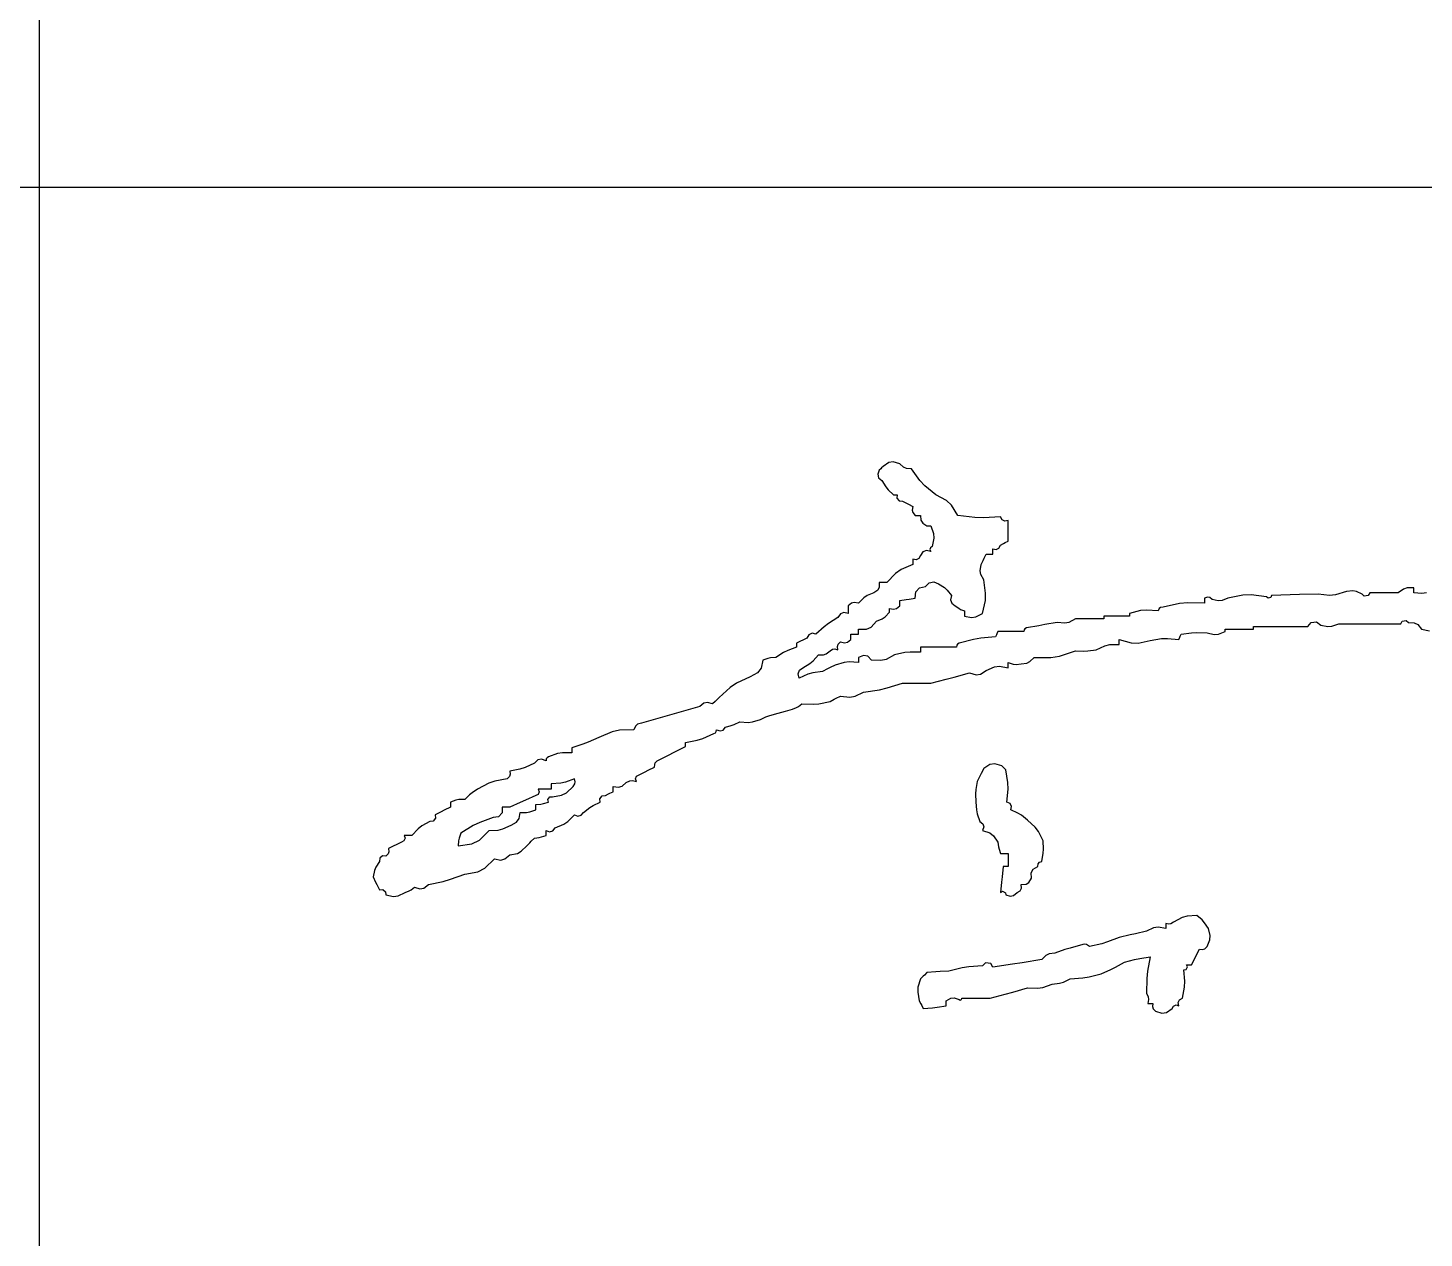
# Paper-space layout 'Layout1' of a CAD drawing. Extents: x 52 to 242751, y 71 to 90516.
# Drawn here: x 56761 to 57726, y 62485 to 63321 of the extents above; entities that cross this region are included whole.
import ezdxf

# ---------------------------------------------------------------- set-up
doc = ezdxf.new("R2010")
doc.units = 0
doc.header["$LTSCALE"] = 10
doc.header["$MEASUREMENT"] = 0
doc.layers.get('0').update_dxf_attribs({"linetype": 'CONTINUOUS'})
doc.layers.add('PUB_TITLE', color=4, linetype='CONTINUOUS')

# ---------------------------------------------------------------- blocks, each defined once
blk = doc.blocks.new('黄履优')
for p, q in [((0.415089, 0.544283), (0.414139, 0.541703)), ((0.414139, 0.541703), (0.414704, 0.539445)), ((0.416089, 0.545283), (0.415089, 0.544283)), ((0.416589, 0.545783), (0.416089, 0.545283)), ((0.417589, 0.546783), (0.416589, 0.545783)), ((0.421258, 0.549186), (0.417589, 0.546783)), ((0.424204, 0.549639), (0.421258, 0.549186)), ((0.428425, 0.548451), (0.424204, 0.549639)), ((0.430845, 0.546232), (0.428425, 0.548451)), ((0.432657, 0.545426), (0.430845, 0.546232)), ((0.435926, 0.545116), (0.432657, 0.545426)), ((0.441301, 0.537653), (0.435926, 0.545116)), ((0.414704, 0.539445), (0.416756, 0.537615)), ((0.416756, 0.537615), (0.419296, 0.533615)), ((0.419296, 0.533615), (0.420839, 0.531728)), ((0.444585, 0.534196), (0.441301, 0.537653)), ((0.451763, 0.528446), (0.444585, 0.534196)), ((0.420839, 0.531728), (0.424257, 0.528446)), ((0.424257, 0.528446), (0.425258, 0.528446)), ((0.425258, 0.528446), (0.425758, 0.528446)), ((0.425758, 0.528446), (0.426758, 0.528446)), ((0.426758, 0.528446), (0.426507, 0.526326)), ((0.426507, 0.526326), (0.427968, 0.524499)), ((0.427968, 0.524499), (0.430092, 0.524279)), ((0.430092, 0.524279), (0.432759, 0.522945)), ((0.432759, 0.522945), (0.434093, 0.522278)), ((0.458597, 0.524721), (0.451763, 0.528446)), ((0.461801, 0.521706), (0.458597, 0.524721)), ((0.434093, 0.522278), (0.43676, 0.520945)), ((0.43676, 0.520945), (0.436369, 0.518549)), ((0.436369, 0.518549), (0.43683, 0.516938)), ((0.43683, 0.516938), (0.438427, 0.51511)), ((0.438427, 0.51511), (0.439761, 0.51511)), ((0.439761, 0.51511), (0.440427, 0.51511)), ((0.440427, 0.51511), (0.441761, 0.51511)), ((0.441761, 0.51511), (0.442044, 0.511977)), ((0.465933, 0.51511), (0.461801, 0.521706)), ((0.476864, 0.513816), (0.465933, 0.51511)), ((0.482449, 0.513646), (0.476864, 0.513816)), ((0.493439, 0.514277), (0.482449, 0.513646)), ((0.494455, 0.512284), (0.493439, 0.514277)), ((0.442044, 0.511977), (0.443237, 0.510069)), ((0.443237, 0.510069), (0.445929, 0.508442)), ((0.445929, 0.508442), (0.446929, 0.508442)), ((0.446929, 0.508442), (0.447429, 0.508442)), ((0.447429, 0.508442), (0.448429, 0.508442)), ((0.448429, 0.508442), (0.450174, 0.50339)), ((0.496236, 0.511393), (0.494455, 0.512284)), ((0.49844, 0.511776), (0.496236, 0.511393)), ((0.49844, 0.506442), (0.49844, 0.511776)), ((0.49844, 0.503774), (0.49844, 0.506442)), ((0.450365, 0.500336), (0.449263, 0.495106)), ((0.450174, 0.50339), (0.450365, 0.500336)), ((0.492423, 0.493947), (0.493439, 0.495939)), ((0.493439, 0.495939), (0.495377, 0.497056)), ((0.495377, 0.497056), (0.496384, 0.49756)), ((0.496384, 0.49756), (0.49844, 0.49844)), ((0.49844, 0.49844), (0.49844, 0.503774)), ((0.438976, 0.486467), (0.43676, 0.486771)), ((0.43676, 0.486771), (0.43676, 0.485437)), ((0.440675, 0.487316), (0.438976, 0.486467)), ((0.441761, 0.489271), (0.440675, 0.487316)), ((0.443385, 0.491612), (0.441761, 0.489271)), ((0.445667, 0.492467), (0.443385, 0.491612)), ((0.448429, 0.491772), (0.445667, 0.492467)), ((0.448203, 0.49423), (0.447906, 0.493043)), ((0.447906, 0.493043), (0.448429, 0.491772)), ((0.449263, 0.495106), (0.448203, 0.49423)), ((0.48227, 0.486104), (0.482937, 0.487437)), ((0.482937, 0.487437), (0.48427, 0.490105)), ((0.48427, 0.490105), (0.485937, 0.490105)), ((0.485937, 0.490105), (0.486771, 0.490105)), ((0.486771, 0.490105), (0.488438, 0.490105)), ((0.488438, 0.492105), (0.488438, 0.493439)), ((0.488438, 0.493439), (0.490641, 0.493056)), ((0.488438, 0.491438), (0.488438, 0.492105)), ((0.488438, 0.490105), (0.488438, 0.491438)), ((0.490641, 0.493056), (0.492423, 0.493947)), ((0.429314, 0.48015), (0.425727, 0.477639)), ((0.43676, 0.483437), (0.429314, 0.48015)), ((0.43676, 0.485437), (0.43676, 0.48477)), ((0.43676, 0.48477), (0.43676, 0.483437)), ((0.480304, 0.47943), (0.480936, 0.483437)), ((0.480706, 0.477019), (0.480304, 0.47943)), ((0.480936, 0.483437), (0.48227, 0.486104)), ((0.415128, 0.468786), (0.414163, 0.466857)), ((0.417089, 0.471767), (0.415089, 0.471767)), ((0.415089, 0.471767), (0.415128, 0.468786)), ((0.418089, 0.471767), (0.417089, 0.471767)), ((0.42009, 0.471767), (0.418089, 0.471767)), ((0.425727, 0.477639), (0.42009, 0.471767)), ((0.441185, 0.468357), (0.445095, 0.469267)), ((0.445095, 0.469267), (0.447472, 0.471698)), ((0.447472, 0.471698), (0.450301, 0.472264)), ((0.450301, 0.472264), (0.45343, 0.470934)), ((0.45343, 0.470934), (0.457214, 0.468524)), ((0.482603, 0.473434), (0.480706, 0.477019)), ((0.48385, 0.46485), (0.482603, 0.473434)), ((0.405116, 0.461867), (0.401753, 0.458431)), ((0.407289, 0.463316), (0.405116, 0.461867)), ((0.411755, 0.465099), (0.407289, 0.463316)), ((0.414163, 0.466857), (0.411755, 0.465099)), ((0.428425, 0.460098), (0.432426, 0.460765)), ((0.428425, 0.458765), (0.428425, 0.460098)), ((0.432426, 0.460765), (0.434426, 0.461099)), ((0.434426, 0.461099), (0.438427, 0.461765)), ((0.438427, 0.461765), (0.438872, 0.465755)), ((0.438872, 0.465755), (0.441185, 0.468357)), ((0.457214, 0.468524), (0.458972, 0.466942)), ((0.458972, 0.466942), (0.461765, 0.463432)), ((0.461765, 0.463432), (0.46107, 0.46067)), ((0.46107, 0.46067), (0.461925, 0.458388)), ((0.48177, 0.451763), (0.483672, 0.460227)), ((0.483672, 0.460227), (0.48385, 0.46485)), ((0.627073, 0.462359), (0.625134, 0.461765)), ((0.625134, 0.461765), (0.625134, 0.460432)), ((0.625134, 0.460432), (0.625134, 0.459765)), ((0.625134, 0.459765), (0.625134, 0.458431)), ((0.628493, 0.462122), (0.627073, 0.462359)), ((0.630135, 0.460932), (0.628493, 0.462122)), ((0.634046, 0.460027), (0.630135, 0.460932)), ((0.636429, 0.460226), (0.634046, 0.460027)), ((0.640137, 0.461765), (0.636429, 0.460226)), ((0.649952, 0.463721), (0.640137, 0.461765)), ((0.655219, 0.463897), (0.649952, 0.463721)), ((0.665142, 0.462599), (0.655219, 0.463897)), ((0.66617, 0.461686), (0.665142, 0.462599)), ((0.667999, 0.462143), (0.66617, 0.461686)), ((0.668476, 0.463432), (0.667999, 0.462143)), ((0.680476, 0.463841), (0.668476, 0.463432)), ((0.686478, 0.464007), (0.680476, 0.463841)), ((0.698483, 0.464266), (0.686478, 0.464007)), ((0.705808, 0.463506), (0.698483, 0.464266)), ((0.709751, 0.463865), (0.705808, 0.463506)), ((0.71682, 0.465933), (0.709751, 0.463865)), ((0.720836, 0.466497), (0.71682, 0.465933)), ((0.723206, 0.466102), (0.720836, 0.466497)), ((0.726822, 0.464266), (0.723206, 0.466102)), ((0.728307, 0.462885), (0.726822, 0.464266)), ((0.730866, 0.463311), (0.728307, 0.462885)), ((0.731823, 0.465099), (0.730866, 0.463311)), ((0.739158, 0.465099), (0.731823, 0.465099)), ((0.742825, 0.465099), (0.739158, 0.465099)), ((0.75016, 0.465099), (0.742825, 0.465099)), ((0.753588, 0.467556), (0.75016, 0.465099)), ((0.755946, 0.468342), (0.753588, 0.467556)), ((0.760162, 0.468433), (0.755946, 0.468342)), ((0.760162, 0.4671), (0.760162, 0.468433)), ((0.760162, 0.466433), (0.760162, 0.4671)), ((0.760162, 0.465099), (0.760162, 0.466433)), ((0.76553, 0.464792), (0.760162, 0.465099)), ((0.768372, 0.465147), (0.76553, 0.464792)), ((0.39004, 0.451603), (0.388416, 0.449263)), ((0.392322, 0.452459), (0.39004, 0.451603)), ((0.395084, 0.451763), (0.392322, 0.452459)), ((0.397216, 0.458501), (0.395084, 0.456764)), ((0.395084, 0.456764), (0.395084, 0.454764)), ((0.395084, 0.454764), (0.395084, 0.453764)), ((0.395084, 0.453764), (0.395084, 0.451763)), ((0.399055, 0.458961), (0.397216, 0.458501)), ((0.401753, 0.458431), (0.399055, 0.458961)), ((0.418897, 0.449701), (0.421757, 0.452597)), ((0.421757, 0.454097), (0.421757, 0.455097)), ((0.421757, 0.455097), (0.424455, 0.454568)), ((0.421757, 0.453597), (0.421757, 0.454097)), ((0.421757, 0.452597), (0.421757, 0.453597)), ((0.424455, 0.454568), (0.426294, 0.455028)), ((0.426294, 0.455028), (0.428425, 0.456764)), ((0.428425, 0.458098), (0.428425, 0.458765)), ((0.428425, 0.456764), (0.428425, 0.458098)), ((0.461925, 0.458388), (0.464266, 0.456764)), ((0.464266, 0.456764), (0.466426, 0.455164)), ((0.466426, 0.455164), (0.467625, 0.454479)), ((0.467625, 0.454479), (0.4701, 0.45343)), ((0.4701, 0.45343), (0.4701, 0.452097)), ((0.4701, 0.452097), (0.4701, 0.45143)), ((0.4701, 0.45143), (0.4701, 0.450096)), ((0.477523, 0.449715), (0.48177, 0.451763)), ((0.583911, 0.453643), (0.57679, 0.451763)), ((0.57679, 0.451763), (0.57679, 0.451096)), ((0.57679, 0.451096), (0.57679, 0.450763)), ((0.57679, 0.450763), (0.57679, 0.450096)), ((0.587784, 0.453995), (0.583911, 0.453643)), ((0.595127, 0.45343), (0.587784, 0.453995)), ((0.595878, 0.454919), (0.595127, 0.45343)), ((0.596822, 0.455627), (0.595878, 0.454919)), ((0.598461, 0.455931), (0.596822, 0.455627)), ((0.608937, 0.458188), (0.598461, 0.455931)), ((0.614421, 0.458702), (0.608937, 0.458188)), ((0.625134, 0.458431), (0.614421, 0.458702)), ((0.379568, 0.44318), (0.374247, 0.438427)), ((0.382435, 0.445372), (0.379568, 0.44318)), ((0.388416, 0.449263), (0.382435, 0.445372)), ((0.401753, 0.440427), (0.401753, 0.441761)), ((0.401753, 0.441761), (0.406829, 0.441637)), ((0.406829, 0.441637), (0.41001, 0.443)), ((0.41001, 0.443), (0.413422, 0.446762)), ((0.413422, 0.446762), (0.417121, 0.448458)), ((0.417121, 0.448458), (0.418897, 0.449701)), ((0.4701, 0.450096), (0.474751, 0.449319)), ((0.474751, 0.449319), (0.477523, 0.449715)), ((0.509071, 0.441988), (0.508603, 0.441285)), ((0.510109, 0.442595), (0.509071, 0.441988)), ((0.518111, 0.443928), (0.510109, 0.442595)), ((0.522112, 0.444595), (0.518111, 0.443928)), ((0.530113, 0.445929), (0.522112, 0.444595)), ((0.534867, 0.445495), (0.530113, 0.445929)), ((0.537624, 0.446086), (0.534867, 0.445495)), ((0.541782, 0.448429), (0.537624, 0.446086)), ((0.549117, 0.448429), (0.541782, 0.448429)), ((0.552785, 0.448429), (0.549117, 0.448429)), ((0.56012, 0.448429), (0.552785, 0.448429)), ((0.566788, 0.450096), (0.56012, 0.450096)), ((0.56012, 0.450096), (0.56012, 0.449429)), ((0.56012, 0.449429), (0.56012, 0.449096)), ((0.56012, 0.449096), (0.56012, 0.448429)), ((0.570122, 0.450096), (0.566788, 0.450096)), ((0.57679, 0.450096), (0.570122, 0.450096)), ((0.63847, 0.441094), (0.63847, 0.441761)), ((0.63847, 0.441761), (0.645805, 0.441761)), ((0.645805, 0.441761), (0.649472, 0.441761)), ((0.649472, 0.441761), (0.656807, 0.441761)), ((0.656807, 0.442761), (0.656807, 0.443428)), ((0.656807, 0.443428), (0.67081, 0.443428)), ((0.656807, 0.442428), (0.656807, 0.442761)), ((0.656807, 0.441761), (0.656807, 0.442428)), ((0.67081, 0.443428), (0.677811, 0.443428)), ((0.677811, 0.443428), (0.691814, 0.443428)), ((0.691814, 0.443428), (0.693985, 0.445981)), ((0.693985, 0.445981), (0.697517, 0.446334)), ((0.697517, 0.446334), (0.70015, 0.444262)), ((0.70015, 0.444262), (0.704736, 0.443332)), ((0.704736, 0.443332), (0.707411, 0.443523)), ((0.707411, 0.443523), (0.711819, 0.445095)), ((0.711819, 0.445095), (0.727822, 0.445095)), ((0.727822, 0.445095), (0.735824, 0.445095)), ((0.735824, 0.445095), (0.751827, 0.445095)), ((0.751827, 0.445095), (0.752806, 0.446871)), ((0.752806, 0.446871), (0.755327, 0.447292)), ((0.755327, 0.447292), (0.756828, 0.445929)), ((0.756828, 0.445929), (0.760555, 0.445838)), ((0.760555, 0.445838), (0.762855, 0.444688)), ((0.762855, 0.444688), (0.765163, 0.441761)), ((0.765163, 0.441761), (0.770434, 0.4407)), ((0.364411, 0.433926), (0.361744, 0.432592)), ((0.365745, 0.434593), (0.364411, 0.433926)), ((0.368412, 0.435926), (0.365745, 0.434593)), ((0.369696, 0.438117), (0.368412, 0.435926)), ((0.371775, 0.439008), (0.369696, 0.438117)), ((0.374247, 0.438427), (0.371775, 0.439008)), ((0.388636, 0.431893), (0.390083, 0.433426)), ((0.390083, 0.433426), (0.392781, 0.432897)), ((0.392781, 0.432897), (0.39462, 0.433356)), ((0.39462, 0.433356), (0.396751, 0.435093)), ((0.396751, 0.437093), (0.396751, 0.438427)), ((0.396751, 0.438427), (0.398752, 0.438427)), ((0.396751, 0.436427), (0.396751, 0.437093)), ((0.396751, 0.435093), (0.396751, 0.436427)), ((0.398752, 0.438427), (0.399752, 0.438427)), ((0.399752, 0.438427), (0.401753, 0.438427)), ((0.401753, 0.439761), (0.401753, 0.440427)), ((0.401753, 0.438427), (0.401753, 0.439761)), ((0.475951, 0.434952), (0.466766, 0.432592)), ((0.480671, 0.435795), (0.475951, 0.434952)), ((0.490105, 0.43676), (0.480671, 0.435795)), ((0.490772, 0.438094), (0.490105, 0.43676)), ((0.491105, 0.43876), (0.490772, 0.438094)), ((0.491772, 0.440094), (0.491105, 0.43876)), ((0.49844, 0.440094), (0.491772, 0.440094)), ((0.501774, 0.440094), (0.49844, 0.440094)), ((0.508442, 0.440094), (0.501774, 0.440094)), ((0.508603, 0.441285), (0.508442, 0.440094)), ((0.570122, 0.433759), (0.570122, 0.435093)), ((0.570122, 0.435093), (0.577815, 0.432866)), ((0.570122, 0.433093), (0.570122, 0.433759)), ((0.570122, 0.431759), (0.570122, 0.433093)), ((0.577815, 0.432866), (0.582275, 0.43268)), ((0.582275, 0.43268), (0.590126, 0.434259)), ((0.590126, 0.434259), (0.597349, 0.43558)), ((0.597349, 0.43558), (0.601151, 0.435752)), ((0.601151, 0.435752), (0.608463, 0.435093)), ((0.608463, 0.435093), (0.60913, 0.436427)), ((0.60913, 0.436427), (0.609464, 0.437093)), ((0.609464, 0.437093), (0.61013, 0.438427)), ((0.61013, 0.438427), (0.61674, 0.439369)), ((0.61674, 0.439369), (0.62013, 0.439539)), ((0.62013, 0.439539), (0.626801, 0.439261)), ((0.626801, 0.439261), (0.631389, 0.438342)), ((0.631389, 0.438342), (0.634059, 0.438532)), ((0.634059, 0.438532), (0.63847, 0.440094)), ((0.63847, 0.440761), (0.63847, 0.441094)), ((0.63847, 0.440094), (0.63847, 0.440761)), ((0.353429, 0.426642), (0.348408, 0.423424)), ((0.356156, 0.428006), (0.353429, 0.426642)), ((0.361744, 0.430092), (0.356156, 0.428006)), ((0.361744, 0.432592), (0.361744, 0.431592)), ((0.361744, 0.431592), (0.361744, 0.431092)), ((0.361744, 0.431092), (0.361744, 0.430092)), ((0.372453, 0.421199), (0.375914, 0.425091)), ((0.375914, 0.425091), (0.379077, 0.425089)), ((0.379077, 0.425089), (0.380886, 0.425692)), ((0.380886, 0.425692), (0.383415, 0.427591)), ((0.383415, 0.427591), (0.385057, 0.428782)), ((0.385057, 0.428782), (0.386477, 0.429018)), ((0.386477, 0.429018), (0.388416, 0.428425)), ((0.388178, 0.43052), (0.388636, 0.431893)), ((0.388416, 0.428425), (0.388178, 0.43052)), ((0.404891, 0.424732), (0.401753, 0.423424)), ((0.407694, 0.424171), (0.404891, 0.424732)), ((0.410088, 0.421757), (0.407694, 0.424171)), ((0.425091, 0.425091), (0.419704, 0.422128)), ((0.431632, 0.426549), (0.425091, 0.425091)), ((0.435061, 0.426891), (0.431632, 0.426549)), ((0.441761, 0.426758), (0.435061, 0.426891)), ((0.451096, 0.430092), (0.441761, 0.430092)), ((0.441761, 0.430092), (0.441761, 0.428758)), ((0.441761, 0.428758), (0.441761, 0.428091)), ((0.441761, 0.428091), (0.441761, 0.426758)), ((0.455764, 0.430092), (0.451096, 0.430092)), ((0.465099, 0.430092), (0.455764, 0.430092)), ((0.46526, 0.431283), (0.465099, 0.430092)), ((0.465729, 0.431986), (0.46526, 0.431283)), ((0.466766, 0.432592), (0.465729, 0.431986)), ((0.525908, 0.423471), (0.531485, 0.424342)), ((0.531485, 0.424342), (0.541782, 0.427591)), ((0.541782, 0.427591), (0.547125, 0.427431)), ((0.547125, 0.427431), (0.549838, 0.427601)), ((0.549838, 0.427601), (0.555119, 0.428425)), ((0.555119, 0.428425), (0.560709, 0.430984)), ((0.560709, 0.430984), (0.563974, 0.431709)), ((0.563974, 0.431709), (0.570122, 0.431759)), ((0.338904, 0.416415), (0.336601, 0.413421)), ((0.340073, 0.421757), (0.338904, 0.416415)), ((0.343305, 0.422813), (0.340073, 0.421757)), ((0.345018, 0.423156), (0.343305, 0.422813)), ((0.348408, 0.423424), (0.345018, 0.423156)), ((0.362715, 0.41285), (0.363571, 0.415132)), ((0.363571, 0.415132), (0.365912, 0.416756)), ((0.365912, 0.416756), (0.370363, 0.419458)), ((0.370363, 0.419458), (0.372453, 0.421199)), ((0.381696, 0.416023), (0.378414, 0.414255)), ((0.383366, 0.416858), (0.381696, 0.416023)), ((0.386749, 0.418423), (0.383366, 0.416858)), ((0.392533, 0.420159), (0.386749, 0.418423)), ((0.395729, 0.420514), (0.392533, 0.420159)), ((0.401753, 0.42009), (0.395729, 0.420514)), ((0.401753, 0.423424), (0.401753, 0.42209)), ((0.401753, 0.42209), (0.401753, 0.421423)), ((0.401753, 0.421423), (0.401753, 0.42009)), ((0.416222, 0.421355), (0.410088, 0.421757)), ((0.419704, 0.422128), (0.416222, 0.421355)), ((0.480622, 0.412655), (0.48427, 0.415089)), ((0.48427, 0.415089), (0.48947, 0.41744)), ((0.48947, 0.41744), (0.492836, 0.417836)), ((0.492836, 0.417836), (0.49844, 0.416756)), ((0.49844, 0.418756), (0.49844, 0.42009)), ((0.49844, 0.42009), (0.501646, 0.419115)), ((0.49844, 0.418089), (0.49844, 0.418756)), ((0.49844, 0.416756), (0.49844, 0.418089)), ((0.501646, 0.419115), (0.50344, 0.418936)), ((0.50344, 0.418936), (0.506775, 0.419256)), ((0.506775, 0.419256), (0.51046, 0.419819)), ((0.51046, 0.419819), (0.512449, 0.420814)), ((0.512449, 0.420814), (0.51511, 0.423424)), ((0.51511, 0.423424), (0.525908, 0.423471)), ((0.323035, 0.406828), (0.318859, 0.404043)), ((0.331738, 0.410921), (0.323035, 0.406828)), ((0.336601, 0.413421), (0.331738, 0.410921)), ((0.363411, 0.410088), (0.362715, 0.41285)), ((0.369136, 0.412541), (0.363411, 0.410088)), ((0.372244, 0.413404), (0.369136, 0.412541)), ((0.378414, 0.414255), (0.372244, 0.413404)), ((0.420287, 0.403695), (0.430092, 0.406754)), ((0.430092, 0.406754), (0.437427, 0.406754)), ((0.437427, 0.406754), (0.441094, 0.406754)), ((0.441094, 0.406754), (0.448429, 0.406754)), ((0.448429, 0.406754), (0.458453, 0.409338)), ((0.458453, 0.409338), (0.463455, 0.410672)), ((0.463455, 0.410672), (0.473434, 0.413422)), ((0.473434, 0.413422), (0.477645, 0.412197)), ((0.477645, 0.412197), (0.480622, 0.412655)), ((0.311733, 0.397585), (0.310066, 0.395918)), ((0.318859, 0.404043), (0.311733, 0.397585)), ((0.386082, 0.396418), (0.387416, 0.397085)), ((0.387416, 0.397085), (0.390083, 0.398418)), ((0.390083, 0.398418), (0.396134, 0.397781)), ((0.396134, 0.397781), (0.39957, 0.398354)), ((0.39957, 0.398354), (0.405087, 0.400919)), ((0.405087, 0.400919), (0.415233, 0.402515)), ((0.415233, 0.402515), (0.420287, 0.403695)), ((0.299231, 0.39175), (0.284199, 0.387515)), ((0.301906, 0.393849), (0.299231, 0.39175)), ((0.304289, 0.394326), (0.301906, 0.393849)), ((0.307566, 0.393417), (0.304289, 0.394326)), ((0.309233, 0.395084), (0.307566, 0.393417)), ((0.310066, 0.395918), (0.309233, 0.395084)), ((0.347574, 0.386749), (0.352242, 0.388083)), ((0.352242, 0.388083), (0.354576, 0.38875)), ((0.354576, 0.38875), (0.359243, 0.390083)), ((0.359243, 0.390083), (0.361752, 0.39105)), ((0.361752, 0.39105), (0.362972, 0.391747)), ((0.362972, 0.391747), (0.365078, 0.393417)), ((0.365078, 0.393417), (0.37244, 0.393194)), ((0.37244, 0.393194), (0.376214, 0.393537)), ((0.376214, 0.393537), (0.383415, 0.395084)), ((0.383415, 0.395084), (0.386082, 0.396418)), ((0.257783, 0.379125), (0.256722, 0.376747)), ((0.259192, 0.380299), (0.257783, 0.379125)), ((0.261723, 0.380915), (0.259192, 0.380299)), ((0.276697, 0.385348), (0.261723, 0.380915)), ((0.284199, 0.387515), (0.276697, 0.385348)), ((0.315901, 0.378414), (0.319658, 0.37947)), ((0.319658, 0.37947), (0.321512, 0.380144)), ((0.321512, 0.380144), (0.325069, 0.381748)), ((0.325069, 0.381748), (0.330437, 0.381441)), ((0.330437, 0.381441), (0.333279, 0.381796)), ((0.333279, 0.381796), (0.338406, 0.383415)), ((0.338406, 0.383415), (0.341963, 0.385019)), ((0.341963, 0.385019), (0.343817, 0.385694)), ((0.343817, 0.385694), (0.347574, 0.386749)), ((0.234217, 0.371746), (0.227345, 0.368761)), ((0.242708, 0.375343), (0.234217, 0.371746)), ((0.247506, 0.37641), (0.242708, 0.375343)), ((0.256722, 0.376747), (0.247506, 0.37641)), ((0.290062, 0.368412), (0.297599, 0.369974)), ((0.297599, 0.369974), (0.301346, 0.371166)), ((0.301346, 0.371166), (0.308399, 0.374247)), ((0.308399, 0.374247), (0.309437, 0.374853)), ((0.309437, 0.374853), (0.309905, 0.375556)), ((0.309905, 0.375556), (0.310066, 0.376747)), ((0.310066, 0.376747), (0.312357, 0.375944)), ((0.312357, 0.375944), (0.31438, 0.376522)), ((0.31438, 0.376522), (0.315901, 0.378414)), ((0.207401, 0.361394), (0.20171, 0.359243)), ((0.210632, 0.361932), (0.207401, 0.361394)), ((0.216713, 0.361744), (0.210632, 0.361932)), ((0.223829, 0.367422), (0.216713, 0.365078)), ((0.216713, 0.365078), (0.216713, 0.363744)), ((0.216713, 0.363744), (0.216713, 0.363078)), ((0.216713, 0.363078), (0.216713, 0.361744)), ((0.227345, 0.368761), (0.223829, 0.367422)), ((0.27906, 0.36041), (0.282727, 0.362244)), ((0.282727, 0.362244), (0.290062, 0.365912)), ((0.290062, 0.367412), (0.290062, 0.368412)), ((0.290062, 0.366912), (0.290062, 0.367412)), ((0.290062, 0.365912), (0.290062, 0.366912)), ((0.186486, 0.352344), (0.18323, 0.351316)), ((0.192541, 0.355076), (0.186486, 0.352344)), ((0.194682, 0.357282), (0.192541, 0.355076)), ((0.197169, 0.357835), (0.194682, 0.357282)), ((0.200043, 0.356743), (0.197169, 0.357835)), ((0.200204, 0.357934), (0.200043, 0.356743)), ((0.200672, 0.358637), (0.200204, 0.357934)), ((0.20171, 0.359243), (0.200672, 0.358637)), ((0.266057, 0.350575), (0.270058, 0.352575)), ((0.270058, 0.352575), (0.270173, 0.354367)), ((0.270173, 0.354367), (0.270573, 0.355366)), ((0.270573, 0.355366), (0.271725, 0.356743)), ((0.271725, 0.356743), (0.27906, 0.36041)), ((0.482603, 0.351742), (0.480936, 0.348408)), ((0.486574, 0.354284), (0.482603, 0.351742)), ((0.489748, 0.354737), (0.486574, 0.354284)), ((0.494272, 0.353409), (0.489748, 0.354737)), ((0.495272, 0.352409), (0.494272, 0.353409)), ((0.495773, 0.351909), (0.495272, 0.352409)), ((0.496773, 0.350908), (0.495773, 0.351909)), ((0.167053, 0.343602), (0.163041, 0.342207)), ((0.175037, 0.345074), (0.167053, 0.343602)), ((0.176485, 0.346607), (0.175037, 0.345074)), ((0.176942, 0.34798), (0.176485, 0.346607)), ((0.18323, 0.351316), (0.176704, 0.350075)), ((0.176704, 0.350075), (0.176942, 0.34798)), ((0.212617, 0.342933), (0.209504, 0.342241)), ((0.21838, 0.345074), (0.212617, 0.342933)), ((0.218921, 0.343119), (0.21838, 0.345074)), ((0.218692, 0.341746), (0.218921, 0.343119)), ((0.249103, 0.340278), (0.25172, 0.342573)), ((0.25172, 0.342573), (0.254144, 0.343736)), ((0.254144, 0.343736), (0.255753, 0.343937)), ((0.255753, 0.343937), (0.258389, 0.343407)), ((0.257733, 0.345078), (0.258428, 0.346816)), ((0.258389, 0.343407), (0.257733, 0.345078)), ((0.258428, 0.346816), (0.260056, 0.347574)), ((0.260056, 0.347574), (0.264056, 0.349575)), ((0.264056, 0.349575), (0.266057, 0.350575)), ((0.478436, 0.343407), (0.477548, 0.338136)), ((0.480103, 0.346741), (0.478436, 0.343407)), ((0.480936, 0.348408), (0.480103, 0.346741)), ((0.498233, 0.342695), (0.496773, 0.350908)), ((0.498406, 0.338374), (0.498233, 0.342695)), ((0.150561, 0.334746), (0.147532, 0.331738)), ((0.152266, 0.336111), (0.150561, 0.334746)), ((0.155867, 0.338406), (0.152266, 0.336111)), ((0.163041, 0.342207), (0.155867, 0.338406)), ((0.193375, 0.334238), (0.186702, 0.331247)), ((0.195002, 0.334997), (0.193375, 0.334238)), ((0.195697, 0.336734), (0.195002, 0.334997)), ((0.198376, 0.338406), (0.195042, 0.338406)), ((0.195042, 0.338406), (0.195697, 0.336734)), ((0.200043, 0.338406), (0.198376, 0.338406)), ((0.203377, 0.338406), (0.200043, 0.338406)), ((0.209504, 0.342241), (0.203377, 0.34174)), ((0.203377, 0.34174), (0.203377, 0.340406)), ((0.203377, 0.340406), (0.203377, 0.339739)), ((0.203377, 0.339739), (0.203377, 0.338406)), ((0.20421, 0.333405), (0.210085, 0.334435)), ((0.210085, 0.334435), (0.213197, 0.335991)), ((0.213197, 0.335991), (0.217546, 0.340073)), ((0.217546, 0.340073), (0.218692, 0.341746)), ((0.234799, 0.332191), (0.236261, 0.334018)), ((0.236261, 0.334018), (0.238384, 0.334238)), ((0.238384, 0.334238), (0.240306, 0.335382)), ((0.240306, 0.335382), (0.241317, 0.335888)), ((0.241317, 0.335888), (0.243385, 0.336739)), ((0.243385, 0.338739), (0.243385, 0.340073)), ((0.243385, 0.340073), (0.246834, 0.339597)), ((0.243385, 0.338072), (0.243385, 0.338739)), ((0.243385, 0.336739), (0.243385, 0.338072)), ((0.246834, 0.339597), (0.249103, 0.340278)), ((0.477548, 0.338136), (0.477378, 0.335411)), ((0.477378, 0.335411), (0.477602, 0.330071)), ((0.497606, 0.330071), (0.498406, 0.338374)), ((0.134362, 0.324736), (0.132362, 0.323736)), ((0.138363, 0.326736), (0.134362, 0.324736)), ((0.141892, 0.331271), (0.138363, 0.330071)), ((0.138363, 0.330071), (0.138363, 0.328737)), ((0.138363, 0.328737), (0.138363, 0.32807)), ((0.138363, 0.32807), (0.138363, 0.326736)), ((0.143806, 0.331619), (0.141892, 0.331271)), ((0.147532, 0.331738), (0.143806, 0.331619)), ((0.173704, 0.326736), (0.171703, 0.326736)), ((0.171703, 0.326736), (0.171808, 0.323194)), ((0.174704, 0.326736), (0.173704, 0.326736)), ((0.176704, 0.326736), (0.174704, 0.326736)), ((0.183368, 0.329747), (0.176704, 0.326736)), ((0.186702, 0.331247), (0.183368, 0.329747)), ((0.189536, 0.323758), (0.193375, 0.325069)), ((0.193375, 0.328404), (0.196764, 0.328672)), ((0.193375, 0.32707), (0.193375, 0.328404)), ((0.193375, 0.326403), (0.193375, 0.32707)), ((0.193375, 0.325069), (0.193375, 0.326403)), ((0.196764, 0.328672), (0.198478, 0.329014)), ((0.198478, 0.329014), (0.20171, 0.330071)), ((0.201191, 0.331655), (0.202544, 0.333459)), ((0.20171, 0.330071), (0.201191, 0.331655)), ((0.202544, 0.333459), (0.20421, 0.333405)), ((0.224215, 0.323402), (0.228247, 0.326507)), ((0.228247, 0.326507), (0.230462, 0.327869)), ((0.230462, 0.327869), (0.23505, 0.330071)), ((0.23505, 0.330071), (0.234799, 0.332191)), ((0.477602, 0.330071), (0.477837, 0.324976)), ((0.477837, 0.324976), (0.47836, 0.322361)), ((0.499599, 0.329054), (0.497606, 0.330071)), ((0.500489, 0.327273), (0.499599, 0.329054)), ((0.500107, 0.325069), (0.500489, 0.327273)), ((0.504695, 0.322868), (0.500107, 0.325069)), ((0.125027, 0.317568), (0.119864, 0.314638)), ((0.12715, 0.317788), (0.125027, 0.317568)), ((0.128612, 0.319615), (0.12715, 0.317788)), ((0.132362, 0.323736), (0.128361, 0.321735)), ((0.128361, 0.321735), (0.128612, 0.319615)), ((0.1572, 0.316854), (0.152961, 0.314819)), ((0.165869, 0.320068), (0.1572, 0.316854)), ((0.169394, 0.320435), (0.165869, 0.320068)), ((0.171808, 0.323194), (0.169394, 0.320435)), ((0.177538, 0.315067), (0.181071, 0.317086)), ((0.181071, 0.317086), (0.182685, 0.319391)), ((0.182685, 0.319391), (0.183373, 0.323402)), ((0.183373, 0.323402), (0.187429, 0.323407)), ((0.187429, 0.323407), (0.189536, 0.323758)), ((0.205877, 0.3134), (0.211428, 0.315706)), ((0.211428, 0.315706), (0.214116, 0.317499)), ((0.214116, 0.317499), (0.21838, 0.321735)), ((0.21838, 0.321735), (0.220671, 0.320933)), ((0.220671, 0.320933), (0.222694, 0.321511)), ((0.222694, 0.321511), (0.224215, 0.323402)), ((0.47836, 0.322361), (0.480103, 0.317568)), ((0.480103, 0.317568), (0.481994, 0.316047)), ((0.481994, 0.316047), (0.482572, 0.314024)), ((0.50691, 0.321505), (0.504695, 0.322868)), ((0.510943, 0.318401), (0.50691, 0.321505)), ((0.515766, 0.313797), (0.510943, 0.318401)), ((0.109012, 0.306728), (0.108317, 0.30499)), ((0.110357, 0.308399), (0.108356, 0.308399)), ((0.108356, 0.308399), (0.109012, 0.306728)), ((0.111357, 0.308399), (0.110357, 0.308399)), ((0.113358, 0.308399), (0.111357, 0.308399)), ((0.117426, 0.312722), (0.113358, 0.308399)), ((0.119864, 0.314638), (0.117426, 0.312722)), ((0.143975, 0.306834), (0.143632, 0.305121)), ((0.145031, 0.310066), (0.143975, 0.306834)), ((0.152961, 0.314819), (0.145031, 0.310066)), ((0.157011, 0.305438), (0.163368, 0.311733)), ((0.163368, 0.311733), (0.169187, 0.311947)), ((0.169187, 0.311947), (0.172234, 0.312664)), ((0.172234, 0.312664), (0.177538, 0.315067)), ((0.190541, 0.304732), (0.192541, 0.306732)), ((0.192541, 0.306732), (0.195583, 0.307177)), ((0.195583, 0.307177), (0.197099, 0.307514)), ((0.197099, 0.307514), (0.200043, 0.308399)), ((0.200043, 0.3104), (0.200043, 0.311733)), ((0.200043, 0.311733), (0.202333, 0.31093)), ((0.200043, 0.309733), (0.200043, 0.3104)), ((0.200043, 0.308399), (0.200043, 0.309733)), ((0.202333, 0.31093), (0.204357, 0.311508)), ((0.204357, 0.311508), (0.205877, 0.3134)), ((0.482572, 0.314024), (0.48177, 0.311733)), ((0.48177, 0.311733), (0.486511, 0.310143)), ((0.486511, 0.310143), (0.488918, 0.308339)), ((0.488918, 0.308339), (0.491772, 0.304232)), ((0.517875, 0.310985), (0.515766, 0.313797)), ((0.520945, 0.305065), (0.517875, 0.310985)), ((0.098592, 0.297969), (0.098135, 0.296596)), ((0.101702, 0.301703), (0.098354, 0.300064)), ((0.098354, 0.300064), (0.098592, 0.297969)), ((0.10337, 0.302536), (0.101702, 0.301703)), ((0.106689, 0.304232), (0.10337, 0.302536)), ((0.108317, 0.30499), (0.106689, 0.304232)), ((0.143632, 0.305121), (0.143364, 0.301731)), ((0.143364, 0.301731), (0.152214, 0.30304)), ((0.152214, 0.30304), (0.157011, 0.305438)), ((0.18152, 0.29692), (0.184035, 0.298275)), ((0.184035, 0.298275), (0.18754, 0.301731)), ((0.18754, 0.301731), (0.18954, 0.303732)), ((0.18954, 0.303732), (0.190541, 0.304732)), ((0.491772, 0.304232), (0.492216, 0.30119)), ((0.492216, 0.30119), (0.492553, 0.299674)), ((0.492553, 0.299674), (0.493439, 0.29673)), ((0.521169, 0.299725), (0.520945, 0.305065)), ((0.520999, 0.297), (0.521169, 0.299725)), ((0.09252, 0.291729), (0.090166, 0.288089)), ((0.09274, 0.293852), (0.09252, 0.291729)), ((0.094567, 0.295314), (0.09274, 0.293852)), ((0.096687, 0.295063), (0.094567, 0.295314)), ((0.098135, 0.296596), (0.096687, 0.295063)), ((0.160469, 0.287399), (0.166702, 0.293396)), ((0.166702, 0.293396), (0.170755, 0.292634)), ((0.170755, 0.292634), (0.173487, 0.293317)), ((0.173487, 0.293317), (0.176704, 0.295897)), ((0.176704, 0.295897), (0.18152, 0.29692)), ((0.493439, 0.29673), (0.495439, 0.29673)), ((0.495439, 0.29673), (0.496439, 0.29673)), ((0.496439, 0.29673), (0.49844, 0.29673)), ((0.49844, 0.29673), (0.49844, 0.293396)), ((0.49844, 0.293396), (0.49844, 0.291729)), ((0.49844, 0.291729), (0.49844, 0.288395)), ((0.517611, 0.288395), (0.517647, 0.290062)), ((0.517647, 0.290062), (0.518521, 0.291228)), ((0.518521, 0.291228), (0.520111, 0.291729)), ((0.520111, 0.291729), (0.520999, 0.297)), ((0.08928, 0.285961), (0.088352, 0.281727)), ((0.088352, 0.281727), (0.090019, 0.278393)), ((0.090166, 0.288089), (0.08928, 0.285961)), ((0.133669, 0.27884), (0.138369, 0.280183)), ((0.138369, 0.280183), (0.147532, 0.283394)), ((0.147532, 0.283394), (0.156016, 0.285076)), ((0.156016, 0.285076), (0.160469, 0.287399)), ((0.494439, 0.281727), (0.494106, 0.278393)), ((0.495106, 0.288395), (0.494439, 0.281727)), ((0.496439, 0.288395), (0.495106, 0.288395)), ((0.497106, 0.288395), (0.496439, 0.288395)), ((0.49844, 0.288395), (0.497106, 0.288395)), ((0.511816, 0.278202), (0.513443, 0.280893)), ((0.513163, 0.284315), (0.514558, 0.286825)), ((0.513443, 0.280893), (0.513163, 0.284315)), ((0.514558, 0.286825), (0.517611, 0.288395)), ((0.090019, 0.278393), (0.090853, 0.276726)), ((0.090853, 0.276726), (0.09252, 0.273392)), ((0.09252, 0.273392), (0.09464, 0.273643)), ((0.09464, 0.273643), (0.096467, 0.272181)), ((0.096467, 0.272181), (0.096687, 0.270058)), ((0.104653, 0.269518), (0.10919, 0.271725)), ((0.10919, 0.271725), (0.111698, 0.272691)), ((0.111698, 0.272691), (0.112918, 0.273389)), ((0.112918, 0.273389), (0.115025, 0.275059)), ((0.115025, 0.275059), (0.118611, 0.274043)), ((0.118611, 0.274043), (0.121194, 0.274513)), ((0.121194, 0.274513), (0.124193, 0.276726)), ((0.124193, 0.276726), (0.133669, 0.27884)), ((0.494106, 0.278393), (0.493439, 0.271725)), ((0.493439, 0.271725), (0.49472, 0.272487)), ((0.49472, 0.272487), (0.496613, 0.27154)), ((0.496613, 0.27154), (0.496773, 0.270058)), ((0.501891, 0.269784), (0.504274, 0.271725)), ((0.504274, 0.271725), (0.506229, 0.272811)), ((0.506229, 0.272811), (0.507079, 0.27451)), ((0.506775, 0.276726), (0.509908, 0.277009)), ((0.507079, 0.27451), (0.506775, 0.276726)), ((0.509908, 0.277009), (0.511816, 0.278202)), ((0.096687, 0.270058), (0.101644, 0.269117)), ((0.101644, 0.269117), (0.104653, 0.269518)), ((0.496773, 0.270058), (0.499754, 0.269309)), ((0.499754, 0.269309), (0.501891, 0.269784)), ((0.605129, 0.252554), (0.603487, 0.251364)), ((0.610609, 0.255515), (0.605129, 0.252554)), ((0.613911, 0.256432), (0.610609, 0.255515)), ((0.620133, 0.256722), (0.613911, 0.256432)), ((0.623642, 0.253928), (0.620133, 0.256722)), ((0.625225, 0.25217), (0.623642, 0.253928)), ((0.577122, 0.244224), (0.570122, 0.242552)), ((0.580623, 0.245058), (0.577122, 0.244224)), ((0.587626, 0.246719), (0.580623, 0.245058)), ((0.592163, 0.248926), (0.587626, 0.246719)), ((0.595171, 0.249327), (0.592163, 0.248926)), ((0.600128, 0.248386), (0.595171, 0.249327)), ((0.602067, 0.251127), (0.600128, 0.25172)), ((0.600128, 0.25172), (0.600128, 0.250387)), ((0.600128, 0.250387), (0.600128, 0.24972)), ((0.600128, 0.24972), (0.600128, 0.248386)), ((0.603487, 0.251364), (0.602067, 0.251127)), ((0.627634, 0.248386), (0.625225, 0.25217)), ((0.628808, 0.243856), (0.627634, 0.248386)), ((0.628606, 0.241034), (0.628808, 0.243856)), ((0.535051, 0.234752), (0.528446, 0.23255)), ((0.538391, 0.235754), (0.535051, 0.234752)), ((0.545116, 0.237551), (0.538391, 0.235754)), ((0.547354, 0.238293), (0.545116, 0.237551)), ((0.549011, 0.238056), (0.547354, 0.238293)), ((0.550951, 0.236717), (0.549011, 0.238056)), ((0.558744, 0.238593), (0.550951, 0.236717)), ((0.562605, 0.239768), (0.558744, 0.238593)), ((0.570122, 0.242552), (0.562605, 0.239768)), ((0.619799, 0.231049), (0.6218, 0.23505)), ((0.6218, 0.23505), (0.623895, 0.234812)), ((0.623895, 0.234812), (0.625267, 0.23527)), ((0.625267, 0.23527), (0.626801, 0.236717)), ((0.626801, 0.236717), (0.628606, 0.241034)), ((0.483642, 0.226143), (0.48177, 0.224215)), ((0.487098, 0.225711), (0.483642, 0.226143)), ((0.488438, 0.223381), (0.487098, 0.225711)), ((0.501112, 0.225347), (0.488438, 0.223381)), ((0.507447, 0.226347), (0.501112, 0.225347)), ((0.520111, 0.228382), (0.507447, 0.226347)), ((0.522772, 0.230992), (0.520111, 0.228382)), ((0.524761, 0.231987), (0.522772, 0.230992)), ((0.528446, 0.23255), (0.524761, 0.231987)), ((0.567652, 0.223349), (0.573456, 0.226715)), ((0.573456, 0.226715), (0.580033, 0.228441)), ((0.580033, 0.228441), (0.583391, 0.229113)), ((0.583391, 0.229113), (0.590126, 0.230049)), ((0.590126, 0.230049), (0.588422, 0.220816)), ((0.616798, 0.225048), (0.618799, 0.229049)), ((0.618799, 0.229049), (0.619799, 0.231049)), ((0.443428, 0.217546), (0.441761, 0.215879)), ((0.444262, 0.21838), (0.443428, 0.217546)), ((0.445929, 0.220047), (0.444262, 0.21838)), ((0.451595, 0.220407), (0.445929, 0.220047)), ((0.454429, 0.220574), (0.451595, 0.220407)), ((0.460098, 0.220881), (0.454429, 0.220574)), ((0.468614, 0.222979), (0.460098, 0.220881)), ((0.473017, 0.223656), (0.468614, 0.222979)), ((0.48177, 0.224215), (0.473017, 0.223656)), ((0.538448, 0.215879), (0.546529, 0.216593)), ((0.546529, 0.216593), (0.550577, 0.217268)), ((0.550577, 0.217268), (0.558453, 0.219214)), ((0.558453, 0.219214), (0.564628, 0.221837)), ((0.564628, 0.221837), (0.567652, 0.223349)), ((0.588422, 0.220816), (0.587916, 0.216095)), ((0.611797, 0.221714), (0.61328, 0.221873)), ((0.612457, 0.214401), (0.611797, 0.221714)), ((0.61328, 0.221873), (0.614226, 0.223766)), ((0.614226, 0.223766), (0.613464, 0.225048)), ((0.613464, 0.225048), (0.614798, 0.225048)), ((0.614798, 0.225048), (0.615465, 0.225048)), ((0.615465, 0.225048), (0.616798, 0.225048)), ((0.440159, 0.210432), (0.439975, 0.207307)), ((0.439975, 0.207307), (0.440928, 0.20171)), ((0.441761, 0.215879), (0.440159, 0.210432)), ((0.496453, 0.205995), (0.501287, 0.207329)), ((0.501287, 0.207329), (0.510943, 0.210045)), ((0.510943, 0.210045), (0.51735, 0.209782)), ((0.51735, 0.209782), (0.520764, 0.210321)), ((0.520764, 0.210321), (0.526779, 0.212545)), ((0.526779, 0.212545), (0.531603, 0.213087)), ((0.531603, 0.213087), (0.534067, 0.21379)), ((0.534067, 0.21379), (0.538448, 0.215879)), ((0.587916, 0.216095), (0.587626, 0.206711)), ((0.610964, 0.203377), (0.612284, 0.2106)), ((0.612284, 0.2106), (0.612457, 0.214401)), ((0.440928, 0.20171), (0.442044, 0.199772)), ((0.442044, 0.199772), (0.442548, 0.198765)), ((0.442548, 0.198765), (0.443428, 0.196709)), ((0.452455, 0.197516), (0.458431, 0.198376)), ((0.458431, 0.20171), (0.461319, 0.20341)), ((0.458431, 0.200376), (0.458431, 0.20171)), ((0.458431, 0.199709), (0.458431, 0.200376)), ((0.458431, 0.198376), (0.458431, 0.199709)), ((0.461319, 0.20341), (0.4636, 0.203638)), ((0.4636, 0.203638), (0.466766, 0.202543)), ((0.466766, 0.202543), (0.467409, 0.202165)), ((0.467409, 0.202165), (0.46835, 0.202636)), ((0.46835, 0.202636), (0.468433, 0.203377)), ((0.468433, 0.203377), (0.475768, 0.203377)), ((0.475768, 0.203377), (0.479436, 0.203377)), ((0.479436, 0.203377), (0.486771, 0.203377)), ((0.486771, 0.203377), (0.496453, 0.205995)), ((0.587626, 0.206711), (0.588789, 0.204287)), ((0.58899, 0.202678), (0.588459, 0.200043)), ((0.588459, 0.200043), (0.589793, 0.200043)), ((0.588789, 0.204287), (0.58899, 0.202678)), ((0.589793, 0.200043), (0.590459, 0.200043)), ((0.590459, 0.200043), (0.591793, 0.200043)), ((0.591793, 0.200043), (0.591555, 0.197948)), ((0.604296, 0.196709), (0.605055, 0.198336)), ((0.605055, 0.198336), (0.606792, 0.199031)), ((0.606792, 0.199031), (0.608463, 0.198376)), ((0.608081, 0.200579), (0.608971, 0.202361)), ((0.608463, 0.198376), (0.608081, 0.200579)), ((0.608971, 0.202361), (0.610964, 0.203377)), ((0.443428, 0.196709), (0.449448, 0.197182)), ((0.449448, 0.197182), (0.452455, 0.197516)), ((0.591555, 0.197948), (0.592013, 0.196575)), ((0.592013, 0.196575), (0.59346, 0.195042)), ((0.59346, 0.195042), (0.597671, 0.193817)), ((0.597671, 0.193817), (0.600648, 0.194275)), ((0.600648, 0.194275), (0.604296, 0.196709))]:
    blk.add_line(p, q)
blk = doc.blocks.new('TQ1')
at = {"layer": 'PUB_TITLE'}
blk.add_line((-49854.76, -404654.76), (-43854.76, -404654.76), dxfattribs=at)
blk.add_lwpolyline([(-45804.76, -401054.76), (-45804.76, -406454.76)], dxfattribs=at)
at = {"xscale": 1056, "yscale": 1056, "zscale": 1056}
blk.add_blockref('黄履优', (-45670.41, -405422.44), dxfattribs=at)

psp = doc.layouts.get("Layout1")

# ---------------------------------------------------------------- block references
at = {"xscale": 1.01360066206343, "yscale": 1.01360066206343, "zscale": 1.01360066206343}
psp.add_blockref('TQ1', (103196.62, 473369.59), dxfattribs=at)

doc.saveas('drawing.dxf')
